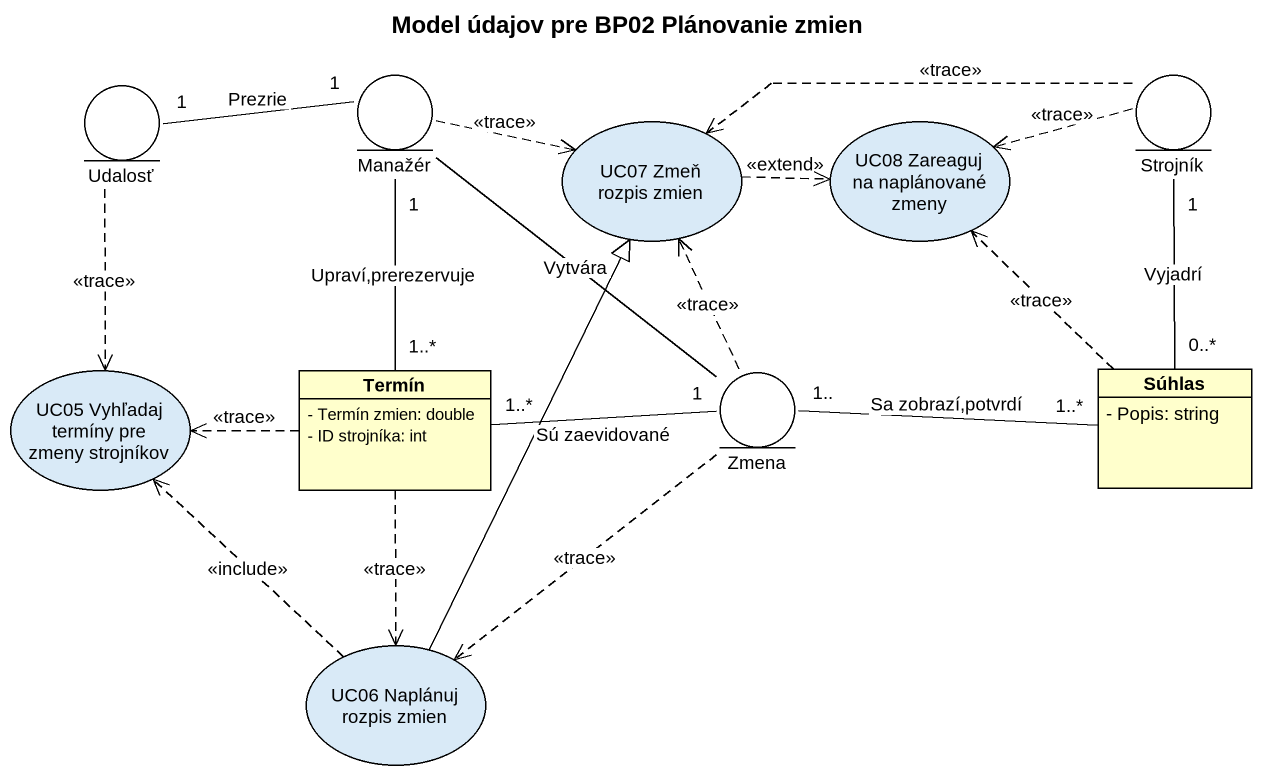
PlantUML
@startuml
title Model údajov pre BP02 Plánovanie zmien
allowmixing
hide circle
hide empty members
skinparam classAttributeIconSize 0
entity Udalosť
entity Manažér
usecase "UC07 Zmeň rozpis zmien" as UC07_Zmeň_rozpis_zmien
usecase "UC08 Zareaguj na naplánované zmeny" as UC08_Zareaguj_na
entity Strojník
usecase "UC05 Vyhľadaj termíny pre zmeny strojníkov" as UC05_Vyhľadaj_termíny_pre
class Termín {
  - Termín zmien: double
  - ID strojníka: int
}
entity Zmena
class Súhlas {
  - Popis: string
}
usecase "UC06 Naplánuj rozpis zmien" as UC06_Naplánuj_rozpis_zmien
Udalosť ..> UC05_Vyhľadaj_termíny_pre : <<trace>>
Manažér "1" -left- "1" Udalosť : Prezrie
Manažér .right.> UC07_Zmeň_rozpis_zmien : <<trace>>
Manažér "1" -- "1..*" Termín : Upraví,prerezervuje
Manažér -- Zmena : Vytvára
UC07_Zmeň_rozpis_zmien .right.> UC08_Zareaguj_na : <<extend>>
Strojník .left.> UC07_Zmeň_rozpis_zmien : <<trace>>
Strojník .left.> UC08_Zareaguj_na : <<trace>>
Strojník "1" -- "0..*" Súhlas : Vyjadrí
Termín .left.> UC05_Vyhľadaj_termíny_pre : <<trace>>
Termín "1..*" -right- "1" Zmena : Sú zaevidované
Termín ..> UC06_Naplánuj_rozpis_zmien : <<trace>>
Zmena .up.> UC07_Zmeň_rozpis_zmien : <<trace>>
Zmena "1.." -right- "1..*" Súhlas : Sa zobrazí,potvrdí
Zmena ..> UC06_Naplánuj_rozpis_zmien : <<trace>>
Súhlas .up.> UC08_Zareaguj_na : <<trace>>
UC06_Naplánuj_rozpis_zmien -up-|> UC07_Zmeň_rozpis_zmien
UC06_Naplánuj_rozpis_zmien .up.> UC05_Vyhľadaj_termíny_pre : <<include>>
@enduml
